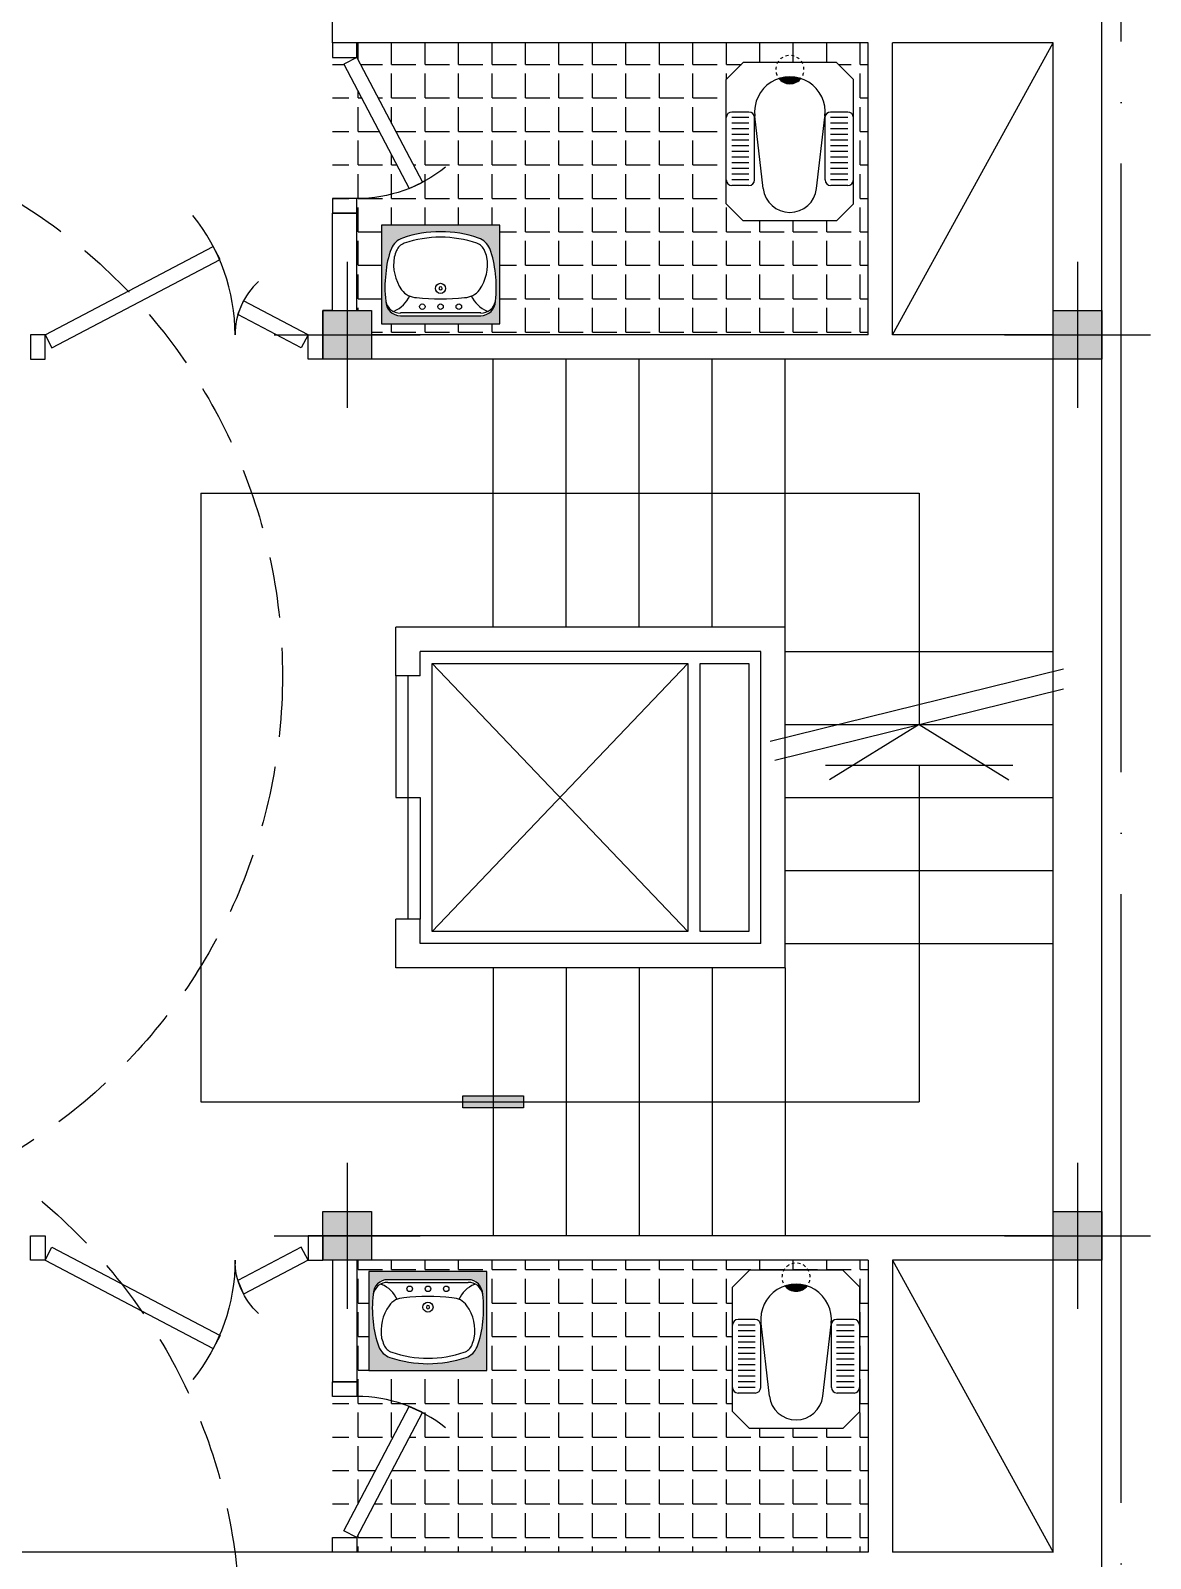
# Model space of a CAD drawing. Header units: millimetres. Extents: x 0 to 12169, y 6 to 10142.
# Drawn here: x 7273 to 7733, y 4748 to 5376 of the extents above; entities that cross this region are included whole.
import ezdxf

# ---------------------------------------------------------------- set-up
doc = ezdxf.new("R2010")
doc.units = ezdxf.units.MM
doc.header["$LTSCALE"] = 50
doc.header["$MEASUREMENT"] = 0
doc.linetypes.add('AXIS', pattern=[6, 5, -0.5, 0, -0.5])
doc.linetypes.add('DASHED', pattern=[0.75, 0.5, -0.25])
for name, color, linetype in [('1', 8, 'AXIS'), ('10', 10, 'Continuous'), ('2', 4, 'Continuous'), ('33', 62, 'Continuous'), ('4', 136, 'Continuous'), ('5', 5, 'Continuous'), ('6', 60, 'Continuous'), ('DOR', 3, 'Continuous'), ('FRZ', 5, 'Continuous'), ('FUR', 30, 'Continuous'), ('U', 7, 'Continuous')]:
    doc.layers.add(name, color=color, linetype=linetype)
pattern_1 = [(0, (18063.476, -4565.538), (0, 13.75), [10, -3.75]), (90, (18063.476, -4565.538), (-13.75, 8e-16), [10, -3.75])]

# ---------------------------------------------------------------- blocks, each defined once
blk = doc.blocks.new('st')
at = {"layer": '2'}
h = blk.add_hatch(color=256, dxfattribs=at)
h.paths.add_polyline_path([(0, 10), (0, 0), (10, 0), (10, 10)])
h.paths.add_polyline_path([(-10, 10), (-10, 0), (0, 0), (0, 10)])
h.paths.add_polyline_path([(-10, 0), (-10, -10), (0, -10), (0, 0)])
h.paths.add_polyline_path([(0, 0), (0, -10), (10, -10), (10, 0)])
at = {"layer": '10'}
for p, q in [((0, 30), (0, -30)), ((-30, 0), (30, 0))]:
    blk.add_line(p, q, dxfattribs=at)
at = {"layer": '4'}
blk.add_lwpolyline([(-10, -10), (-10, 10), (10, 10), (10, -10)], close=True, dxfattribs=at)
blk = doc.blocks.new('D120')
at = {"layer": 'DOR'}
for p, q in [((-114, 10), (-44.97, 46.31)), ((-42.17, 41), (-44.97, 46.31)), ((-111.21, 4.69), (-42.17, 41)), ((-34.81, 18.37), (-32.55, 23.97)), ((-6, 10), (-32.55, 23.97)), ((-8.79, 4.69), (-34.81, 18.37)), ((-114, 10), (-111.21, 4.69)), ((-6, 10), (-8.79, 4.69))]:
    blk.add_line(p, q, dxfattribs=at)
for points in [[(-114, 10), (-120, 10), (-120, 0), (-114, 0)], [(-6, 10), (0, 10), (0, 0), (-6, 0)]]:
    blk.add_lwpolyline(points, close=True, dxfattribs=at)
at = {"layer": 'DOR', "color": 44}
for centre, radius, start, end in [((-114, 10), 78, 0, 38.96264), ((-6, 10), 30, 132.87895, 180)]:
    blk.add_arc(centre, radius, start, end, dxfattribs=at)
blk = doc.blocks.new('D70')
at = {"layer": 'DOR'}
for p, q in [((-59.85, 31.54), (-57.33, 37)), ((-8.79, 4.69), (-59.85, 31.54)), ((-6, 10), (-57.33, 37)), ((-6, 10), (-8.79, 4.69))]:
    blk.add_line(p, q, dxfattribs=at)
for points in [[(-70, 10), (-64, 10), (-64, 0), (-70, 0)], [(-6, 10), (0, 10), (0, 0), (-6, 0)]]:
    blk.add_lwpolyline(points, close=True, dxfattribs=at)
blk.add_arc((-6, 10), 58, 141.03736, 180, dxfattribs=at)
blk = doc.blocks.new('FL')
at = {"layer": '33'}
for p, q in [((0, 0), (-36.77, 22.76)), ((0, 0), (36.77, 22.76)), ((38.44, 16.91), (-38.44, 16.91))]:
    blk.add_line(p, q, dxfattribs=at)
blk = doc.blocks.new('FELESH')
at = {"layer": '33'}
for p, q in [((-59.31, 14.63), (59.31, -14.63)), ((-61.15, 6.85), (59.31, -22.85))]:
    blk.add_line(p, q, dxfattribs=at)
at = {"layer": '5'}
blk.add_blockref('FL', (0, 0), dxfattribs=at)
blk = doc.blocks.new('BAT3A')
at = {"layer": 'U'}
h = blk.add_hatch(color=0, dxfattribs=at)
h.dxf.hatch_style = 1
edge = h.paths.add_edge_path(flags=16)
edge.add_line((-37.25, 40.85), (-37.25, 7.85))
edge.add_arc((-31.25, 7.85), 6, 180, 270)
edge.add_arc((-25.62, 44.88), 43.39, 262.55165, 277.44835)
edge.add_arc((-22.23, 36.07), 34.29, 273.73593, 291.48215)
edge.add_arc((-12.42, 11.14), 7.5, 291.48215, 341.31992)
edge.add_arc((-51.5, 24.35), 48.75, 341.31992, 378.68008)
edge.add_arc((-12.42, 37.56), 7.5, 18.68008, 68.51785)
edge.add_arc((-22.23, 12.63), 34.29, 68.51785, 86.26407)
edge.add_arc((-25.62, 3.83), 43.39, 82.55165, 97.44835)
edge.add_arc((-31.25, 40.85), 6, 90, 180)
h.paths.add_polyline_path([(-40.62, 0), (0, 0), (0, 48.54), (-40.62, 48.54)])
at = {"layer": 'FRZ'}
blk.add_lwpolyline([(-40.62, 0), (0, 0), (0, 48.54), (-40.62, 48.54)], close=True, dxfattribs=at)
at = {"layer": 'FUR'}
blk.add_line((-36.12, 7.85), (-36.12, 40.85), dxfattribs=at)
blk.add_lwpolyline([(-37.25, 40.85), (-37.25, 7.85, 0.414214), (-31.25, 1.85, 0.065091), (-20, 1.85, 0.077588), (-9.68, 4.16, 0.220952), (-5.32, 8.74, 0.164474), (-5.32, 39.97, 0.220952), (-9.68, 44.54, 0.077588), (-20, 46.85, 0.065091), (-31.25, 46.85, 0.414214)], format="xyb", close=True, dxfattribs=at)
for centre, radius in [((-33.5, 31.85), 1.13), ((-33.5, 24.35), 1.13), ((-26, 24.35), 2.08), ((-33.5, 16.85), 1.13)]:
    blk.add_circle(centre, radius, dxfattribs=at)
for centre, radius, start, end in [((-30.17, 41), 5.96, 100.43883, 181.37345), ((-23.89, 48.28), 12.42, 202.8998, 245.36144), ((-22.25, 34.21), 7.5, 125.20329, 180), ((-16.19, 25.63), 18, 80.58521, 125.20329), ((-22.23, 12.63), 32.04, 68.51785, 73.7161), ((-12.42, 37.56), 5.25, 18.68008, 68.51785), ((-51.5, 24.35), 46.5, 341.31992, 18.68008), ((49.78, 24.35), 80.14, 172.93363, 187.06637), ((-26, 24.35), 0.656, 90, 270), ((-26, 24.35), 0.656, 270, 90), ((-26, 24.35), 0.656, 270, 90), ((-22.25, 14.49), 7.5, 180, 234.79671), ((-30.17, 7.71), 5.96, 178.62655, 259.56117), ((-23.89, 0.43), 12.42, 114.63856, 157.1002), ((-16.19, 23.08), 18, 234.79671, 279.41479), ((-12.42, 11.14), 5.25, 291.48215, 341.31992), ((-22.23, 36.07), 32.04, 286.2839, 291.48215)]:
    blk.add_arc(centre, radius, start, end, dxfattribs=at)
at = {"layer": 'U', "color": 0}
blk.add_lwpolyline([(-37.25, 40.85), (-37.25, 7.85, 0.414214), (-31.25, 1.85, 0.065091), (-20, 1.85, 0.077588), (-9.68, 4.16, 0.220952), (-5.32, 8.74, 0.164474), (-5.32, 39.97, 0.220952), (-9.68, 44.54, 0.077588), (-20, 46.85, 0.065091), (-31.25, 46.85, 0.414214)], format="xyb", close=True, dxfattribs=at)
blk = doc.blocks.new('WC2')
at = {"layer": 'FUR', "ltscale": 100}
for p, q in [((-62.1, 19.15), (-55.13, 26.12)), ((-55.13, 26.12), (-4.06, 26.12)), ((2.9, 19.15), (-4.06, 26.12)), ((-62.1, -19.15), (-62.1, 19.15)), ((-47.59, 16.83), (-47.59, 23.79)), ((-45.27, 16.83), (-45.27, 23.79)), ((-42.95, 16.83), (-42.95, 23.79)), ((-40.62, 16.83), (-40.62, 23.79)), ((-38.3, 16.83), (-38.3, 23.79)), ((-35.98, 16.83), (-35.98, 23.79)), ((-33.66, 16.83), (-33.66, 23.79)), ((-31.34, 16.83), (-31.34, 23.79)), ((-29.02, 16.83), (-29.02, 23.79)), ((-26.7, 16.83), (-26.7, 23.79)), ((-24.38, 16.83), (-24.38, 23.79)), ((-22.05, 16.83), (-22.05, 23.79)), ((-19.73, 16.83), (-19.73, 23.79)), ((-17.41, 16.83), (-17.41, 23.79)), ((2.9, -19.15), (2.9, 19.15)), ((-48.86, 10.95), (-19.08, 14.41)), ((-45.27, 14.51), (-19.73, 14.51)), ((-3.63, -4.53), (-3.63, 4.53)), ((-48.86, -10.95), (-19.46, -14.37)), ((-47.59, -23.79), (-47.59, -16.83)), ((-45.27, -14.51), (-17.41, -14.51)), ((-45.27, -23.79), (-45.27, -16.67)), ((-42.95, -23.79), (-42.95, -16.67)), ((-40.62, -23.79), (-40.62, -16.67)), ((-38.3, -23.79), (-38.3, -16.67)), ((-35.98, -23.79), (-35.98, -16.67)), ((-33.66, -23.79), (-33.66, -16.67)), ((-31.34, -23.79), (-31.34, -16.67)), ((-29.02, -23.79), (-29.02, -16.67)), ((-26.7, -23.79), (-26.7, -16.67)), ((-24.38, -23.79), (-24.38, -16.67)), ((-22.05, -23.79), (-22.05, -16.67)), ((-19.73, -23.79), (-19.73, -16.67)), ((-17.41, -23.79), (-17.41, -16.67)), ((-55.13, -26.12), (-62.1, -19.15)), ((-4.06, -26.12), (2.9, -19.15)), ((-55.13, -26.12), (-4.06, -26.12))]:
    blk.add_line(p, q, dxfattribs=at)
for centre, radius, start, end in [((-45.27, 23.79), 2.32, 90, 180), ((-19.73, 23.79), 2.32, 0, 90), ((-45.27, 16.83), 2.32, 180, 270), ((-19.73, 16.83), 2.32, 270, 0), ((-17.41, 0), 14.51, 263.3742, 96.6258), ((-47.59, 0), 11.03, 96.62578, 263.37421), ((0, 0), 5.8, 126, 234), ((0, 0), 5.8, 102, 114), ((0, 0), 5.8, 78, 90), ((0, 0), 5.8, 54, 66), ((0, 0), 5.8, 30, 42), ((0, 0), 5.8, 6, 18), ((0, 0), 5.8, 246, 258), ((0, 0), 5.8, 270, 282), ((0, 0), 5.8, 294, 306), ((0, 0), 5.8, 318, 330), ((0, 0), 5.8, 342, 354), ((-45.27, -16.83), 2.32, 90, 180), ((-19.73, -16.67), 2.32, 0, 83.37419), ((-45.27, -23.79), 2.32, 180, 270), ((-19.73, -23.79), 2.32, 270, 0)]:
    blk.add_arc(centre, radius, start, end, dxfattribs=at)
for points in [[(-3.63, 0), (-5.8, 0), (-3.63, 0), (-5.71, 1.02)], [(-3.63, 0), (-5.72, -1), (-3.63, 0), (-5.8, 0)], [(-3.63, 0), (-5.71, 1.02), (-3.63, 0), (-5.31, 2.35)], [(-3.63, -4.53), (-3.63, 0), (-4.68, -3.43), (-5.36, -2.23)], [(-3.63, 0), (-5.31, 2.35), (-3.63, 0), (-4.63, 3.49)], [(-3.63, 0), (-4.63, 3.49), (-3.63, 0), (-3.63, 4.53)], [(-3.63, 0), (-3.15, 2.69), (-3.63, 4.53), (-3.63, 0)], [(-2.95, 1.17), (-3.63, 0), (-3.15, 2.69), (-3.63, 4.53)], [(-3.63, 0), (-2.95, -1.17), (-2.95, 1.17), (-3.63, 0)], [(-2.95, -1.17), (-2.9, 0), (-3.63, 0), (-2.95, 1.17)], [(-3.63, -4.53), (-3.15, -2.69), (-3.63, 0), (-2.95, -1.17)], [(-4.68, -3.43), (-5.36, -2.23), (-3.63, 0), (-5.72, -1)]]:
    blk.add_solid(points, dxfattribs=at)

msp = doc.modelspace()

# ---------------------------------------------------------------- hatches: boundary and pattern name
at = {"ltscale": 50, "true_color": 0xcd2027}
h = msp.add_hatch(color=242, dxfattribs=at)
h.dxf.hatch_style = 1
h.paths.add_polyline_path([(4998.84242, 4421.12571, 1), (5038.84242, 4421.12571, 1)])
h.paths.add_polyline_path([(5379.50402, 4127.36899, 1), (5419.50402, 4127.36899, 1)])
h.paths.add_polyline_path([(5570.40283, 4508.28342, 1), (5530.40283, 4508.28342, 1)])
h.paths.add_polyline_path([(5179.53388, 4702.31544, 1), (5139.53388, 4702.31544, 1)])
h.paths.add_polyline_path([(5148.2196, 5157.49226, 1), (5188.2196, 5157.49226, 1)])
h.paths.add_polyline_path([(4991.77764, 5400.70459, 1), (4951.77764, 5400.70459, 1)])
h.paths.add_polyline_path([(5558.81123, 5673.43046, 1), (5598.81123, 5673.43046, 1)])
h.paths.add_polyline_path([(5255.42228, 5673.43046), (5275.42228, 5673.43046), (5295.42228, 5673.43046, 1)])
h.paths.add_polyline_path([(5295.42228, 5673.43046), (5275.42228, 5673.43046), (5275.42228, 5653.43046, 0.414213562)])
h.paths.add_polyline_path([(5275.42228, 5673.43046), (5255.42228, 5673.43046, 0.414213562), (5275.42228, 5653.43046)])
h.paths.add_polyline_path([(7393.88366, 4127.81437, 1), (7353.88366, 4127.81437, 1)])
h.paths.add_polyline_path([(6971.32951, 4432.63731, 1), (7011.32951, 4432.63731, 1)])
h.paths.add_polyline_path([(7514.97349, 4517.1946, 1), (7554.97349, 4517.1946, 1)])
edge = h.paths.add_edge_path(flags=17)
edge.add_ellipse((7238.46196, 4822.67647), major_axis=(0, 184.63852), ratio=0.705882353, start_angle=118.57682094, end_angle=130.57554699, ccw=False)
edge.add_line((7124.00651, 4734.3571), (7115.89493, 4734.3571))
edge.add_arc((7130.0379, 4720.2158), 20, 135.00336729, 180)
edge.add_arc((7130.0379, 4720.2158), 20, 180, 298.13078007)
h.paths.add_polyline_path([(7115.89493, 4734.3571), (7144.18086, 4734.3571, 0.41424799)])
h.paths.add_polyline_path([(7144.18086, 4734.3571), (7115.89493, 4734.3571, 0.198897094), (7110.0379, 4720.2158, 0.566526317), (7139.46761, 4702.57833, 0.276710119), (7150.0379, 4720.2158, 0.198897094)])
h.paths.add_polyline_path([(7167.53968, 5110.81179, 1), (7127.53968, 5110.81179, 1)])
h.paths.add_polyline_path([(6936.31237, 5408.48039, 1), (6976.31237, 5408.48039, 1)])
edge = h.paths.add_edge_path(flags=0)
edge.add_ellipse((6956.31237, 5408.48039), major_axis=(-16.2063, 0), ratio=0.705882353, start_angle=0, end_angle=360)
edge = h.paths.add_edge_path(flags=0)
edge.add_ellipse((6956.31237, 5408.48039), major_axis=(-11.1063, 0), ratio=0.705882353, start_angle=0, end_angle=360)
edge = h.paths.add_edge_path(flags=16)
edge.add_ellipse((6956.31237, 5408.48039), major_axis=(-16.2063, 0), ratio=0.705882353, start_angle=0, end_angle=360)
edge.add_line((6972.51867, 5408.48039), (6967.41867, 5408.48039))
edge.add_ellipse((6956.31237, 5408.48039), major_axis=(-11.1063, 0), ratio=0.705882353, start_angle=0, end_angle=360)
edge.add_line((6967.41867, 5408.48039), (6972.51867, 5408.48039))
h.paths.add_polyline_path([(7251.16632, 5676.07186, 0.004276898), (7251.16924, 5675.72973), (7291.16339, 5675.72973, 0.004276898), (7291.16632, 5676.07186, 1)])
h.paths.add_polyline_path([(7291.16339, 5675.72973), (7251.16924, 5675.72973, 0.983037193)])
h = msp.add_hatch(color=242, dxfattribs=at)
h.dxf.hatch_style = 1
edge = h.paths.add_edge_path()
edge.add_ellipse((6956.31237, 5408.48039), major_axis=(-16.2063, 0), ratio=0.705882353, start_angle=0, end_angle=360)
edge.add_line((6972.51867, 5408.48039), (6967.41867, 5408.48039))
edge.add_ellipse((6956.31237, 5408.48039), major_axis=(-11.1063, 0), ratio=0.705882353, start_angle=0, end_angle=360)
edge.add_line((6967.41867, 5408.48039), (6972.51867, 5408.48039))
edge = h.paths.add_edge_path()
edge.add_ellipse((7238.46196, 4822.67647), major_axis=(0, 184.63852), ratio=0.705882353, start_angle=118.57682094, end_angle=130.57554699, ccw=False)
edge.add_line((7124.00651, 4734.3571), (7115.89493, 4734.3571))
edge.add_arc((7130.0379, 4720.2158), 20, 135.00336729, 180)
edge.add_arc((7130.0379, 4720.2158), 20, 180, 298.13078007)
h.paths.add_polyline_path([(7565.65111, 5693.0363, 0.047067453), (7562.23751, 5694.60567), (7556.22046, 5694.60567), (7556.22046, 5685.16884), (7565.65111, 5685.16884)])
h.paths.add_polyline_path([(7556.21314, 5685.1677), (7546.78249, 5685.1677), (7546.78249, 5675.73087), (7556.21314, 5675.73087)])
h.paths.add_polyline_path([(7556.21314, 5695.72114, 0.091755832), (7549.01975, 5694.60681), (7556.21314, 5694.60681)])
h.paths.add_polyline_path([(7556.22046, 5695.72092), (7556.22046, 5694.60681), (7562.23426, 5694.60681, 0.076903765)])
at = {"layer": '6'}
msp.add_hatch(color=256, dxfattribs=at).paths.add_polyline_path([(7475.18759, 4938.38849), (7475.18759, 4933.38849), (7450.18759, 4933.38849), (7450.18759, 4938.38849)])
at = {"layer": 'FUR'}
h = msp.add_hatch(dxfattribs=at)
h.set_pattern_fill('ANGLE', color=256, scale=50, style=0)
h.set_pattern_definition(pattern_1)
h.paths.add_polyline_path([(7616.68759, 5370.88849), (7579.74205, 5370.88849), (7579.74205, 5362.74499), (7603.7323, 5362.74499), (7610.69659, 5355.7807), (7610.69659, 5304.70928), (7603.7323, 5297.74499), (7579.74205, 5297.74499), (7579.74205, 5284.38113), (7616.68759, 5284.38113)])
h.paths.add_polyline_path([(7616.68759, 5284.38113), (7579.74205, 5284.38113), (7579.74205, 5250.88849), (7616.68759, 5250.88849)])
h.paths.add_polyline_path([(7579.74205, 5284.38113), (7465.44816, 5284.38113), (7465.44816, 5255.38215), (7416.9078, 5255.38215), (7416.9078, 5284.38113), (7406.68759, 5284.38113), (7406.68759, 5260.88849), (7412.68759, 5260.88849), (7412.68759, 5250.88849), (7432.68759, 5250.88849), (7579.74205, 5250.88849)])
h.paths.add_polyline_path([(7558.46445, 5355.7807), (7565.42873, 5362.74499), (7579.55448, 5362.74499, -0.015355038), (7579.74205, 5363.048), (7579.74205, 5370.88849), (7406.68759, 5370.88849), (7406.68759, 5364.88849), (7433.6867, 5313.55577, -0.121645169), (7406.68759, 5306.88849), (7406.68759, 5300.88849), (7406.68759, 5284.38113), (7416.9078, 5284.38113), (7416.9078, 5296.00372), (7465.44816, 5296.00372), (7465.44816, 5284.38113), (7579.74205, 5284.38113), (7579.74205, 5297.74499), (7565.42873, 5297.74499), (7558.46445, 5304.70928)])
h.paths.add_polyline_path([(7401.37731, 5362.09547), (7406.68759, 5364.88849), (7396.68759, 5364.88849), (7396.68759, 5306.88849), (7406.68759, 5306.88849, 0.095430123), (7428.23157, 5311.03817)])
h = msp.add_hatch(dxfattribs=at)
h.set_pattern_fill('ANGLE', color=256, scale=50, style=0)
h.set_pattern_definition(pattern_1)
h.paths.add_polyline_path([(7561.01556, 4859.80892), (7567.97984, 4866.77321), (7606.28341, 4866.77321), (7613.2477, 4859.80892), (7613.2477, 4830.31587), (7616.68759, 4830.31587), (7616.68759, 4870.88849), (7435.23539, 4870.88849), (7435.23539, 4866.20551), (7460.12326, 4866.20551), (7460.12326, 4830.31587), (7561.01556, 4830.31587)])
h.paths.add_polyline_path([(7411.58291, 4866.20551), (7435.23539, 4866.20551), (7435.23539, 4870.88849), (7406.68759, 4870.88849), (7406.68759, 4830.31587), (7411.58291, 4830.31587)])
h.paths.add_polyline_path([(7435.23539, 4825.58394), (7411.58291, 4825.58394), (7411.58291, 4830.31587), (7406.68759, 4830.31587), (7406.68759, 4820.88849), (7406.68759, 4814.88849, -0.129369391), (7435.23539, 4807.37634)])
h.paths.add_polyline_path([(7428.23157, 4810.73881, 0.095430123), (7406.68759, 4814.88849), (7396.68759, 4814.88849), (7396.68759, 4756.88849), (7406.68759, 4756.88849), (7401.37731, 4759.6815)])
h.paths.add_polyline_path([(7435.23539, 4807.37634, 0.007604548), (7433.6867, 4808.2212), (7406.68759, 4756.88849), (7406.68759, 4750.88849), (7435.23539, 4750.88849)])
h.paths.add_polyline_path([(7616.68759, 4830.31587), (7613.2477, 4830.31587), (7613.2477, 4808.7375), (7606.28341, 4801.77321), (7567.97984, 4801.77321), (7561.01556, 4808.7375), (7561.01556, 4830.31587), (7460.12326, 4830.31587), (7460.12326, 4825.58394), (7435.23539, 4825.58394), (7435.23539, 4750.88849), (7616.68759, 4750.88849)])

# ---------------------------------------------------------------- linework, layer by layer
for p, q in [((7712.68759, 3870.88849), (7712.68759, 5870.88849)), ((7396.68759, 5370.88849), (7396.68759, 5380.88849)), ((7616.68759, 5370.88849), (7396.68759, 5370.88849)), ((7616.68759, 5250.88849), (7616.68759, 5370.88849)), ((7626.68759, 5250.88849), (7626.68759, 5370.88849)), ((7692.68759, 5370.88849), (7626.68759, 5370.88849)), ((7692.68759, 4880.88849), (7692.68759, 5370.88849)), ((7406.68759, 5300.88849), (7396.68759, 5300.88849)), ((7396.68759, 5260.88849), (7396.68759, 5300.88849)), ((7406.68759, 5260.88849), (7406.68759, 5300.88849)), ((7396.68759, 5260.88849), (7392.68759, 5260.88849)), ((7392.68759, 5260.88849), (7392.68759, 5240.88849)), ((7407.22555, 5260.88849), (7412.68759, 5260.88849)), ((7412.68759, 5260.88849), (7412.68759, 5250.88849)), ((7616.68759, 5250.88849), (7412.68759, 5250.88849)), ((7692.68759, 5250.88849), (7626.68759, 5250.88849)), ((7692.68759, 5240.88849), (7392.68759, 5240.88849)), ((7582.68759, 5130.88849), (7422.68759, 5130.88849)), ((7422.68759, 5110.88849), (7422.68759, 5130.88849)), ((7582.68759, 4990.88849), (7582.68759, 5130.88849)), ((7572.68759, 5120.88849), (7432.68759, 5120.88849)), ((7432.68759, 5110.88849), (7432.68759, 5120.88849)), ((7572.68759, 5000.88849), (7572.68759, 5120.88849)), ((7432.68759, 5110.88849), (7422.68759, 5110.88849)), ((7432.68759, 5010.88849), (7422.68759, 5010.88849)), ((7422.68759, 4990.88849), (7422.68759, 5010.88849)), ((7432.68759, 5000.88849), (7432.68759, 5010.88849)), ((7572.68759, 5000.88849), (7432.68759, 5000.88849)), ((7582.68759, 4990.88849), (7422.68759, 4990.88849)), ((7692.68759, 4880.88849), (7392.68759, 4880.88849)), ((7392.68759, 4880.88849), (7392.68759, 4870.88849)), ((7616.68759, 4870.88849), (7392.68759, 4870.88849)), ((7396.68759, 4870.88849), (7396.68759, 4820.88849)), ((7406.68759, 4870.88849), (7406.68759, 4820.88849)), ((7616.68759, 4870.88849), (7616.68759, 4750.88849)), ((7692.68759, 4870.88849), (7626.68759, 4870.88849)), ((7626.68759, 4870.88849), (7626.68759, 4750.88849)), ((7692.68759, 4750.88849), (7692.68759, 4870.88849)), ((7406.68759, 4820.88849), (7396.68759, 4820.88849)), ((7616.68759, 4750.88849), (7262.68759, 4750.88849)), ((7692.68759, 4750.88849), (7626.68759, 4750.88849))]:
    msp.add_line(p, q)
at = {"color": 242, "linetype": 'DASHED', "true_color": 0xcd2027}
for centre in [(7147.53968, 5110.81179), (7130.0379, 4720.2158, -213.65192)]:
    msp.add_circle(centre, 228.6, dxfattribs=at)
at = {"layer": '1'}
msp.add_line((7720.68759, 3870.88849), (7720.68759, 5870.88849), dxfattribs=at)
at = {"layer": '2'}
for p, q in [((7626.68759, 5250.88849), (7692.68759, 5370.88849)), ((7462.68759, 5130.88849), (7462.68759, 5240.88849)), ((7492.68759, 5130.88849), (7492.68759, 5240.88849)), ((7522.68759, 5130.88849), (7522.68759, 5240.88849)), ((7552.68759, 5130.88849), (7552.68759, 5240.88849)), ((7582.68759, 5130.88849), (7582.68759, 5240.88849)), ((7582.68759, 5120.88849), (7692.68759, 5120.88849)), ((7437.68759, 5005.88849), (7542.68759, 5115.88849)), ((7437.68759, 5115.88849), (7542.68759, 5005.88849)), ((7422.68759, 5110.88849), (7422.68759, 5060.88849)), ((7427.68759, 5110.88849), (7427.68759, 5010.88849)), ((7582.68759, 5090.88849), (7692.68759, 5090.88849)), ((7422.68759, 5060.88849), (7432.68759, 5060.88849)), ((7432.68759, 5060.88849), (7432.68759, 5010.88849)), ((7582.68759, 5060.88849), (7692.68759, 5060.88849)), ((7582.68759, 5030.88849), (7692.68759, 5030.88849)), ((7582.68759, 5000.88849), (7692.68759, 5000.88849)), ((7462.68759, 4990.88849), (7462.68759, 4880.88849)), ((7492.68759, 4990.88849), (7492.68759, 4880.88849)), ((7522.68759, 4990.88849), (7522.68759, 4880.88849)), ((7552.68759, 4990.88849), (7552.68759, 4880.88849)), ((7582.68759, 4990.88849), (7582.68759, 4880.88849)), ((7626.68759, 4870.88849), (7692.68759, 4750.88849))]:
    msp.add_line(p, q, dxfattribs=at)
for points in [[(7437.68759, 5115.88849), (7542.68759, 5115.88849), (7542.68759, 5005.88849), (7437.68759, 5005.88849)], [(7547.68759, 5115.88849), (7567.68759, 5115.88849), (7567.68759, 5005.88849), (7547.68759, 5005.88849)]]:
    msp.add_lwpolyline(points, close=True, dxfattribs=at)
at = {"layer": '33'}
for p, q in [((7342.68759, 5185.88849), (7637.68759, 5185.88849)), ((7342.68759, 5185.88849), (7342.68759, 4935.88849)), ((7637.68759, 5185.88849), (7637.68759, 5090.88849)), ((7637.68759, 5073.97555), (7637.68759, 4935.88849)), ((7342.68759, 4935.88849), (7637.68759, 4935.88849))]:
    msp.add_line(p, q, dxfattribs=at)
at = {"layer": '6'}
msp.add_lwpolyline([(7475.18759, 4938.38849), (7475.18759, 4933.38849), (7450.18759, 4933.38849), (7450.18759, 4938.38849)], close=True, dxfattribs=at)

# ---------------------------------------------------------------- block references
msp.add_blockref('st', (7402.68759, 4880.88849))
at = {"layer": '5', "xscale": -1}
for name, p, rotation in [('D70', (7396.68759, 5370.88849), 270), ('FELESH', (7637.68759, 5090.88849), 180)]:
    msp.add_blockref(name, p, dxfattribs=dict(at, rotation=rotation))
at = {"layer": '5'}
for p in [(7402.68759, 5250.88849), (7702.68759, 5250.88849), (7702.68759, 4880.88849)]:
    msp.add_blockref('st', p, dxfattribs=at)
at = {"layer": '5', "rotation": 270}
msp.add_blockref('D70', (7396.68759, 4750.88849), dxfattribs=at)
at = {"layer": 'DOR'}
msp.add_blockref('D120', (7392.68759, 5240.88849), dxfattribs=at)
at = {"layer": 'DOR', "xscale": -1, "rotation": 180}
msp.add_blockref('D120', (7392.68759, 4880.88849), dxfattribs=at)
at = {"layer": 'FUR'}
for name, p, rotation in [('WC2', (7584.58052, 5359.8432), 90), ('BAT3A', (7465.44816, 5296.00372), 90), ('BAT3A', (7411.58291, 4825.58394), 270), ('WC2', (7587.13163, 4863.87142), 90)]:
    msp.add_blockref(name, p, dxfattribs=dict(at, rotation=rotation))

doc.saveas('drawing.dxf')
